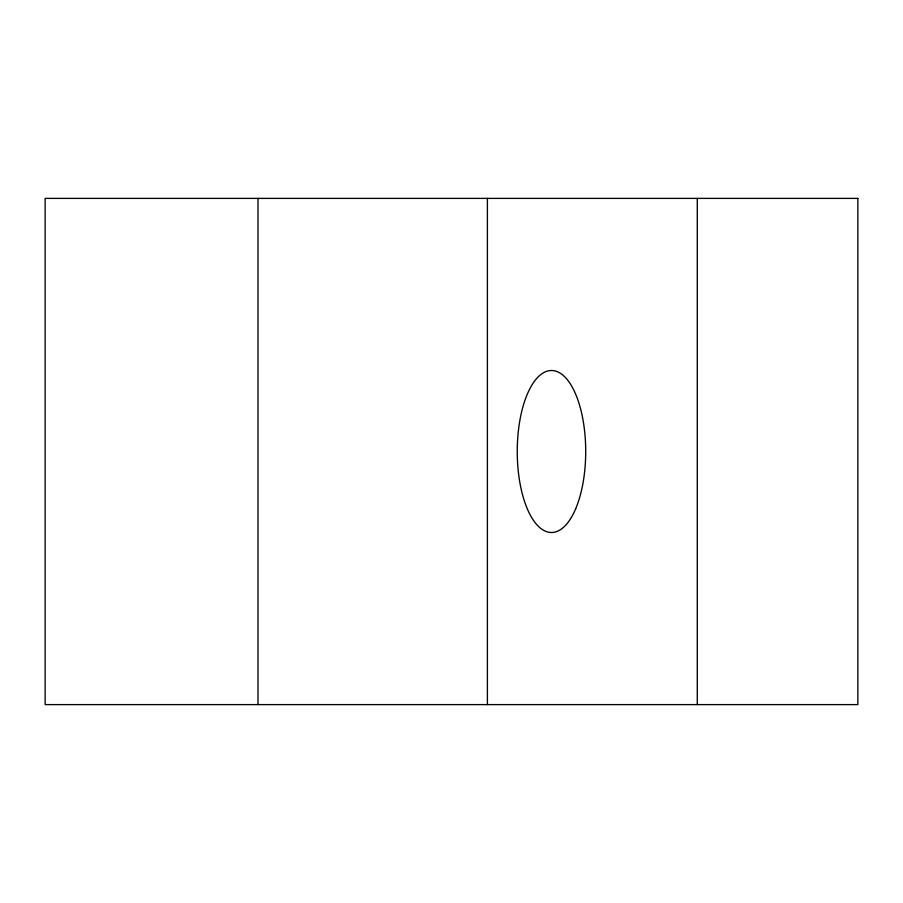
<?xml version="1.0" encoding="UTF-8"?>
<svg xmlns="http://www.w3.org/2000/svg" width="903" height="903" viewBox="0 0 903 903"><rect width="100%" height="100%" fill="white"/><g stroke="black" fill="none" stroke-linecap="round" stroke-linejoin="round"><path stroke-width="1.35" d="M697.274 198.389L697.274 704.611M487.394 198.389L487.394 704.611M257.998 198.389L257.998 704.611M857.85 198.389L45.15 198.389L45.15 704.611L857.85 704.611L857.85 198.389M575.685 508.773A80.999 34.235 -90 0 0 560.334 373.266A80.999 34.235 -90 0 0 518.412 472.461A80.999 34.235 -90 0 0 575.685 508.773"/></g></svg>
